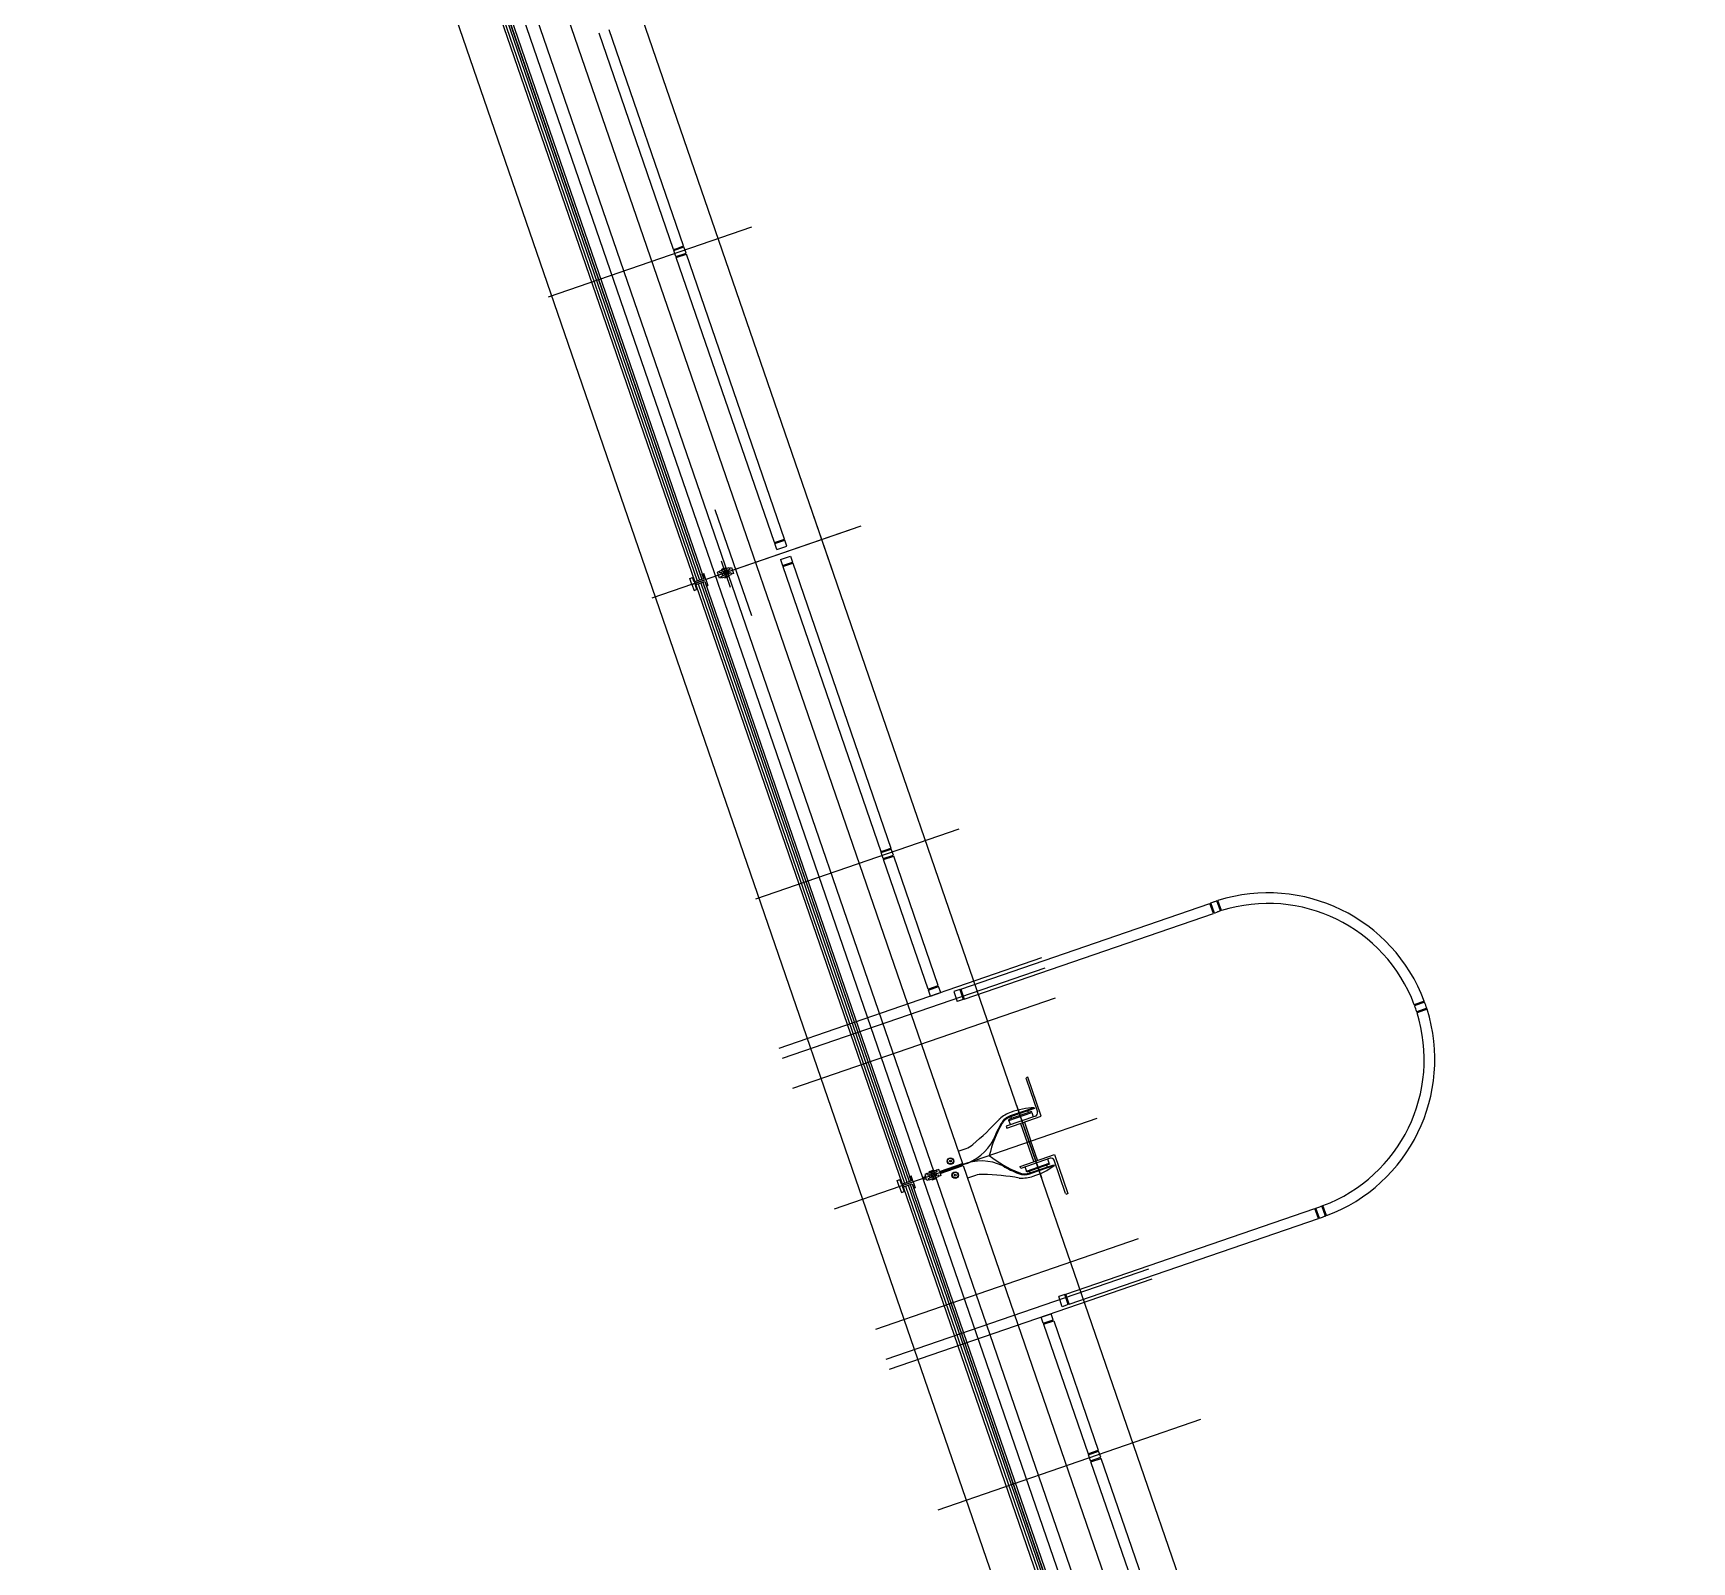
# Model space of a CAD drawing. Extents: x 809434 to 809707, y 818708 to 819364.
# Drawn here: x 809643.06 to 809650.88, y 818744.15 to 818751.35 of the extents above; entities that cross this region are included whole.
import ezdxf

# ---------------------------------------------------------------- set-up
doc = ezdxf.new("R2010")
doc.units = 0
for name, color, linetype in [('MAJ630__', 7, 'Continuous'), ('MAJ640__', 7, 'Continuous'), ('MAJ640__1', 7, 'Continuous'), ('MMH294_S', 7, 'Continuous')]:
    doc.layers.add(name, color=color, linetype=linetype)

msp = doc.modelspace()

# ---------------------------------------------------------------- linework, layer by layer
at = {"layer": 'MAJ630__'}
for p, q in [((809643.0642, 818757.2021), (809646.971, 818745.8559)), ((809645.492, 818751.6871), (809647.4422, 818746.0234)), ((809645.2092, 818751.5871), (809646.181, 818748.7647)), ((809645.2517, 818751.6017), (809646.2235, 818748.7793)), ((809646.2162, 818748.8006), (809646.2235, 818748.8031)), ((809646.2235, 818748.7793), (809646.2162, 818748.8006)), ((809646.2333, 818748.7748), (809646.2235, 818748.8031)), ((809646.158, 818748.7806), (809646.1703, 818748.7848)), ((809646.1678, 818748.7522), (809646.158, 818748.7806)), ((809646.1678, 818748.7522), (809646.2333, 818748.7748)), ((809646.1678, 818748.7522), (809646.2333, 818748.7748)), ((809646.1678, 818748.7522), (809646.1776, 818748.7238)), ((809646.1776, 818748.7635), (809646.1703, 818748.7848)), ((809646.1776, 818748.7635), (809646.2235, 818748.7793)), ((809646.1776, 818748.7238), (809646.1898, 818748.7281)), ((809646.1825, 818748.7494), (809646.2284, 818748.7652)), ((809646.1825, 818748.7494), (809646.1898, 818748.7281)), ((809646.1859, 818748.7505), (809647.1577, 818745.9281)), ((809646.2284, 818748.7652), (809646.2357, 818748.7439)), ((809646.2284, 818748.7651), (809647.2002, 818745.9428)), ((809646.2333, 818748.7748), (809646.2431, 818748.7464)), ((809646.2357, 818748.7439), (809646.2431, 818748.7464)), ((809647.4454, 818746.014), (809649.3956, 818740.3503)), ((809647.1347, 818745.944), (809647.147, 818745.9483)), ((809647.1445, 818745.9157), (809647.1347, 818745.944)), ((809647.1445, 818745.9157), (809647.21, 818745.9382)), ((809647.1445, 818745.9157), (809647.21, 818745.9382)), ((809647.1445, 818745.9157), (809647.1543, 818745.8873)), ((809647.1543, 818745.927), (809647.147, 818745.9483)), ((809647.1543, 818745.927), (809647.2002, 818745.9428)), ((809647.1592, 818745.9128), (809647.2051, 818745.9286)), ((809647.1592, 818745.9128), (809647.1666, 818745.8915)), ((809647.1626, 818745.9139), (809648.1344, 818743.0916)), ((809647.1929, 818745.9641), (809647.2002, 818745.9666)), ((809647.2002, 818745.9428), (809647.1929, 818745.9641)), ((809647.21, 818745.9382), (809647.2002, 818745.9666)), ((809647.2051, 818745.9286), (809648.1769, 818743.1062)), ((809647.2051, 818745.9286), (809647.2124, 818745.9073)), ((809647.21, 818745.9382), (809647.2198, 818745.9098)), ((809647.2124, 818745.9073), (809647.2198, 818745.9098)), ((809646.971, 818745.8559), (809650.8778, 818734.5097)), ((809647.1543, 818745.8873), (809647.1666, 818745.8915))]:
    msp.add_line(p, q, dxfattribs=at)
for points in [[(809647.7801, 818746.2869), (809647.7814, 818746.2829), (809647.6686, 818746.2441)], [(809647.4218, 818746.0825), (809647.4586, 818746.0952)], [(809647.7597, 818745.9796), (809647.8725, 818746.0184), (809647.8739, 818746.0144)], [(809647.5026, 818745.9676), (809647.4658, 818745.9549)]]:
    msp.add_lwpolyline(points, dxfattribs=at)
for centre, radius, start, end in [((809646.6276, 818747.1387), 1.3402, 310.07845, 317.42579), ((809647.6293, 818746.2185), 0.02, 130.39607, 137.42579), ((809647.728, 818746.1024), 0.1724, 109.2751, 130.39607), ((809647.693, 818746.1731), 0.075, 109, 149.96236), ((809647.7911, 818745.9478), 0.3393, 91.86071, 110.70605), ((809648.1153, 818745.929), 0.5628, 149.96236, 166.36786), ((809647.4261, 818746.1898), 0.1, 289, 310.07845), ((809647.9177, 818746.5029), 0.5628, 231.63214, 248.03764), ((809647.7353, 818746.0505), 0.075, 248.03764, 289), ((809647.6738, 818746.2884), 0.3393, 287.29394, 306.13928), ((809647.5352, 818745.873), 0.1, 87.92155, 109), ((809647.4902, 818744.6336), 1.3402, 80.57421, 87.92155), ((809647.7129, 818745.9755), 0.02, 260.57421, 267.60393), ((809647.7193, 818746.1277), 0.1724, 267.60393, 288.72489)]:
    msp.add_arc(centre, radius, start, end, dxfattribs=at)
at = {"layer": 'MAJ640__'}
for p, q in [((809645.3029, 818751.622), (809647.2531, 818745.9583)), ((809645.2207, 818751.591), (809646.1926, 818748.7687)), ((809645.2321, 818751.5949), (809646.2039, 818748.7726)), ((809645.2415, 818751.5982), (809646.2134, 818748.7758)), ((809645.2423, 818751.5984), (809646.2141, 818748.7761)), ((809646.2977, 818748.8128), (809646.2873, 818748.8092)), ((809646.2971, 818748.7809), (809646.2873, 818748.8092)), ((809646.3051, 818748.7902), (809646.3127, 818748.7928)), ((809646.3378, 818748.82), (809646.307, 818748.8094)), ((809646.3078, 818748.8218), (809646.3296, 818748.8293)), ((809646.3085, 818748.8231), (809646.3078, 818748.8218)), ((809646.3088, 818748.819), (809646.3078, 818748.8218)), ((809646.3283, 818748.83), (809646.3085, 818748.8231)), ((809646.3086, 818748.7835), (809646.3526, 818748.7987)), ((809646.3088, 818748.819), (809646.3306, 818748.8265)), ((809646.3107, 818748.8197), (809646.311, 818748.8187)), ((809646.3435, 818748.8034), (809646.3127, 818748.7928)), ((809646.3418, 818748.7939), (809646.32, 818748.7864)), ((809646.3428, 818748.791), (809646.321, 818748.7836)), ((809646.3283, 818748.83), (809646.3296, 818748.8293)), ((809646.3287, 818748.8258), (809646.329, 818748.8249)), ((809646.3306, 818748.8265), (809646.3296, 818748.8293)), ((809646.3379, 818748.82), (809646.3455, 818748.8227)), ((809646.3394, 818748.7931), (809646.3397, 818748.7937)), ((809646.3396, 818748.7942), (809646.3397, 818748.7937)), ((809646.3428, 818748.791), (809646.3418, 818748.7939)), ((809646.3421, 818748.7898), (809646.3428, 818748.791)), ((809646.3431, 818748.8284), (809646.3535, 818748.832)), ((809646.3512, 818748.8061), (809646.3436, 818748.8035)), ((809646.3633, 818748.8037), (809646.3529, 818748.8001)), ((809646.3535, 818748.832), (809646.3633, 818748.8037)), ((809646.1974, 818748.7545), (809647.1693, 818745.9321)), ((809646.2088, 818748.7584), (809647.1806, 818745.936)), ((809646.2182, 818748.7616), (809647.1901, 818745.9393)), ((809646.219, 818748.7619), (809647.1908, 818745.9395)), ((809646.3075, 818748.7845), (809646.2971, 818748.7809)), ((809646.321, 818748.7836), (809646.32, 818748.7864)), ((809646.3223, 818748.7829), (809646.321, 818748.7836)), ((809646.3216, 818748.788), (809646.3218, 818748.7875)), ((809646.3224, 818748.7872), (809646.3218, 818748.7875)), ((809646.3223, 818748.7829), (809646.3421, 818748.7898)), ((809647.6963, 818746.2991), (809647.8136, 818745.9582)), ((809647.6699, 818746.2445), (809647.6729, 818746.2361)), ((809647.7158, 818746.2131), (809647.7468, 818746.1231)), ((809647.7338, 818746.2192), (809647.7648, 818746.1292)), ((809647.7532, 818746.2637), (809647.7503, 818746.2722)), ((809647.7778, 818746.033), (809647.7468, 818746.1231)), ((809647.7958, 818746.0392), (809647.7648, 818746.1292)), ((809647.2747, 818745.9777), (809647.3187, 818745.9928)), ((809647.3145, 818745.9834), (809647.2837, 818745.9728)), ((809647.3063, 818745.9928), (809647.2845, 818745.9853)), ((809647.2852, 818745.9866), (809647.2845, 818745.9853)), ((809647.2845, 818745.9853), (809647.2855, 818745.9825)), ((809647.2852, 818745.9866), (809647.305, 818745.9934)), ((809647.3073, 818745.9899), (809647.2855, 818745.9825)), ((809647.2879, 818745.9833), (809647.2876, 818745.9826)), ((809647.2877, 818745.9822), (809647.2876, 818745.9826)), ((809647.3049, 818745.9891), (809647.3055, 818745.9888)), ((809647.305, 818745.9934), (809647.3063, 818745.9928)), ((809647.3057, 818745.9883), (809647.3055, 818745.9888)), ((809647.3063, 818745.9928), (809647.3073, 818745.9899)), ((809647.3222, 818745.9861), (809647.3146, 818745.9835)), ((809647.3302, 818745.9955), (809647.3198, 818745.9919)), ((809647.3335, 818745.986), (809647.3302, 818745.9955)), ((809647.3335, 818745.986), (809647.4422, 818746.0234)), ((809647.3367, 818745.9766), (809647.4454, 818746.014)), ((809647.761, 818745.98), (809647.7581, 818745.9885)), ((809647.8385, 818746.0161), (809647.8414, 818746.0077)), ((809647.1741, 818745.9179), (809648.146, 818743.0956)), ((809647.1855, 818745.9218), (809648.1573, 818743.0995)), ((809647.1949, 818745.9251), (809648.1668, 818743.1027)), ((809647.1957, 818745.9253), (809648.1675, 818743.103)), ((809647.2531, 818745.9583), (809647.2673, 818745.9632)), ((809647.2563, 818745.9489), (809647.2706, 818745.9538)), ((809647.2563, 818745.9489), (809649.2065, 818740.2852)), ((809647.2744, 818745.9763), (809647.264, 818745.9727)), ((809647.264, 818745.9727), (809647.2673, 818745.9632)), ((809647.2738, 818745.9443), (809647.2706, 818745.9538)), ((809647.2842, 818745.9479), (809647.2738, 818745.9443)), ((809647.2761, 818745.9702), (809647.2837, 818745.9728)), ((809647.2818, 818745.9537), (809647.2894, 818745.9563)), ((809647.2853, 818745.947), (809647.3293, 818745.9621)), ((809647.3202, 818745.9669), (809647.2894, 818745.9563)), ((809647.3185, 818745.9573), (809647.2967, 818745.9498)), ((809647.2977, 818745.947), (809647.2967, 818745.9498)), ((809647.3195, 818745.9545), (809647.2977, 818745.947)), ((809647.299, 818745.9464), (809647.2977, 818745.947)), ((809647.2983, 818745.9514), (809647.2985, 818745.951)), ((809647.2991, 818745.9506), (809647.2985, 818745.951)), ((809647.299, 818745.9464), (809647.3189, 818745.9532)), ((809647.3161, 818745.9565), (809647.3164, 818745.9571)), ((809647.3163, 818745.9576), (809647.3164, 818745.9571)), ((809647.3195, 818745.9545), (809647.3185, 818745.9573)), ((809647.3189, 818745.9532), (809647.3195, 818745.9545)), ((809647.3279, 818745.9696), (809647.3203, 818745.9669)), ((809647.34, 818745.9671), (809647.3296, 818745.9635)), ((809647.3367, 818745.9766), (809647.34, 818745.9671))]:
    msp.add_line(p, q, dxfattribs=at)
for points in [[(809646.342, 818748.8294), (809646.298, 818748.8142)], [(809647.6478, 818746.2002), (809647.6511, 818746.1908), (809647.8128, 818746.2465), (809647.7493, 818746.4309), (809647.7446, 818746.4293)], [(809647.7415, 818746.4229), (809647.7952, 818746.2668)], [(809647.7859, 818746.2478), (809647.6478, 818746.2002)], [(809647.6677, 818746.2071), (809647.6607, 818746.2272), (809647.7685, 818746.2643), (809647.7755, 818746.2442)], [(809647.7801, 818746.2869), (809647.6673, 818746.248)], [(809647.7163, 818746.0013), (809647.713, 818746.0107), (809647.8748, 818746.0664), (809647.9383, 818745.882), (809647.9336, 818745.8803)], [(809647.8544, 818746.0488), (809647.7163, 818746.0013)], [(809647.7362, 818746.0081), (809647.7431, 818745.988), (809647.8509, 818746.0251), (809647.8439, 818746.0452)], [(809647.8739, 818746.0144), (809647.7611, 818745.9756)], [(809647.9272, 818745.8834), (809647.8735, 818746.0395)]]:
    msp.add_lwpolyline(points, dxfattribs=at)
for points in [[(809647.7685, 818746.2643), (809647.7671, 818746.2685), (809647.6593, 818746.2314), (809647.6607, 818746.2272)], [(809647.8509, 818746.0251), (809647.8523, 818746.0209), (809647.7445, 818745.9838), (809647.7431, 818745.988)]]:
    msp.add_lwpolyline(points, close=True, dxfattribs=at)
for centre, radius in [((809646.3253, 818748.8064), 0.006), ((809647.3851, 818746.0355), 0.0155), ((809647.3851, 818746.0355), 0.0135), ((809647.3851, 818746.0355), 0.0042), ((809647.4079, 818745.9693), 0.0155), ((809647.4079, 818745.9693), 0.0135), ((809647.4079, 818745.9693), 0.0042)]:
    msp.add_circle(centre, radius, dxfattribs=at)
for centre, radius, start, end in [((809646.3253, 818748.8064), 0.0095, 145.18264, 252.81736), ((809646.3253, 818748.8064), 0.0109, 101.1265, 116.87349), ((809646.3253, 818748.8064), 0.0109, 281.1265, 296.87349), ((809646.3253, 818748.8064), 0.0095, 326.69488, 71.30512), ((809647.7462, 818746.4246), 0.005, 109, 199), ((809648.1153, 818745.929), 0.567, 149.96236, 158.10407), ((809647.693, 818746.1731), 0.0792, 109, 149.96236), ((809647.781, 818746.2619), 0.015, 289, 19), ((809647.3814, 818746.2408), 0.2307, 285.67731, 333.23123), ((809647.5707, 818746.1479), 0.02, 326.67541, 338.10407), ((809647.302, 818745.9699), 0.0109, 101.1265, 116.87349), ((809647.302, 818745.9699), 0.0095, 18.99991, 71.30512), ((809647.5314, 818745.8053), 0.2307, 64.76877, 112.32268), ((809647.6233, 818745.995), 0.02, 59.89592, 71.32459), ((809647.9177, 818746.5029), 0.567, 239.89592, 248.03764), ((809647.8593, 818746.0347), 0.015, 19, 109), ((809647.302, 818745.9699), 0.0095, 145.18264, 199.00008), ((809647.302, 818745.9699), 0.0095, 198.99991, 252.81736), ((809647.302, 818745.9699), 0.006, 18.99986, 199.00013), ((809647.302, 818745.9699), 0.006, 198.99986, 19.00013), ((809647.302, 818745.9699), 0.0109, 281.1265, 296.87349), ((809647.302, 818745.9699), 0.0095, 326.69488, 19.00008), ((809647.7353, 818746.0505), 0.0792, 248.03764, 289), ((809647.932, 818745.8851), 0.005, 199, 289)]:
    msp.add_arc(centre, radius, start, end, dxfattribs=at)
for points, degree in [([(809646.2977, 818748.8135), (809646.2977, 818748.8136), (809646.2977, 818748.8136), (809646.2978, 818748.8137), (809646.2978, 818748.8138), (809646.2978, 818748.8139), (809646.2978, 818748.8139), (809646.2978, 818748.814), (809646.2978, 818748.814), (809646.2978, 818748.814), (809646.2979, 818748.8141), (809646.2979, 818748.8141), (809646.2979, 818748.8142), (809646.298, 818748.8142), (809646.298, 818748.8142), (809646.298, 818748.8142)], 3), ([(809646.2986, 818748.8073), (809646.2985, 818748.8077), (809646.2984, 818748.808), (809646.2982, 818748.8089), (809646.2981, 818748.8094), (809646.2979, 818748.8105), (809646.2978, 818748.8111), (809646.2978, 818748.8123), (809646.2977, 818748.8129), (809646.2977, 818748.8135)], 3), ([(809646.2986, 818748.8073), (809646.2986, 818748.8073), (809646.2986, 818748.8073), (809646.2986, 818748.8072), (809646.2986, 818748.8072), (809646.2986, 818748.8072), (809646.2986, 818748.8072), (809646.2986, 818748.8071)], 3), ([(809646.2994, 818748.8068), (809646.2994, 818748.8068), (809646.2994, 818748.8068), (809646.2994, 818748.8068), (809646.2993, 818748.8068), (809646.2992, 818748.8067), (809646.2992, 818748.8067), (809646.2991, 818748.8068), (809646.299, 818748.8068), (809646.2989, 818748.8068), (809646.2988, 818748.8069), (809646.2987, 818748.807), (809646.2987, 818748.8071), (809646.2986, 818748.8071)], 3), ([(809646.2994, 818748.8068), (809646.3, 818748.807), (809646.3007, 818748.8072), (809646.3023, 818748.8078), (809646.3032, 818748.8081), (809646.3048, 818748.8086), (809646.3054, 818748.8088), (809646.3063, 818748.8092), (809646.3066, 818748.8093), (809646.307, 818748.8094)], 3), ([(809646.2994, 818748.8068), (809646.3003, 818748.8071), (809646.3011, 818748.8074), (809646.302, 818748.8077), (809646.3033, 818748.8081), (809646.3046, 818748.8086), (809646.3059, 818748.809), (809646.3062, 818748.8091), (809646.3066, 818748.8093), (809646.307, 818748.8094)], 3), ([(809646.307, 818748.8094), (809646.307, 818748.8094), (809646.307, 818748.8094), (809646.3071, 818748.8092), (809646.3071, 818748.809), (809646.3072, 818748.8084), (809646.3073, 818748.808), (809646.3075, 818748.8068), (809646.3076, 818748.8058), (809646.3081, 818748.8035), (809646.3084, 818748.8023), (809646.3091, 818748.8), (809646.3096, 818748.7989), (809646.3106, 818748.7968), (809646.3111, 818748.7959), (809646.3118, 818748.7946), (809646.3121, 818748.7941), (809646.3125, 818748.7934), (809646.3126, 818748.7932), (809646.3126, 818748.793), (809646.3127, 818748.7929), (809646.3127, 818748.7928)], 3), ([(809646.3182, 818748.813), (809646.3182, 818748.8129), (809646.3182, 818748.8129), (809646.3181, 818748.8129), (809646.3181, 818748.8128), (809646.3179, 818748.8125), (809646.3178, 818748.8124), (809646.3176, 818748.812), (809646.3175, 818748.8118), (809646.3174, 818748.8117)], 3), ([(809646.3204, 818748.8162), (809646.3192, 818748.8145), (809646.3182, 818748.813)], 2), ([(809646.3223, 818748.7974), (809646.3224, 818748.7974), (809646.3227, 818748.7973), (809646.3231, 818748.7972), (809646.3233, 818748.7971), (809646.3235, 818748.797), (809646.3236, 818748.797), (809646.3237, 818748.797), (809646.3237, 818748.797), (809646.3237, 818748.7969)], 3), ([(809646.3269, 818748.8159), (809646.3251, 818748.8165), (809646.3232, 818748.8172)], 2), ([(809646.3237, 818748.7969), (809646.3255, 818748.7964), (809646.3274, 818748.7957)], 2), ([(809646.3283, 818748.8154), (809646.3282, 818748.8155), (809646.328, 818748.8156), (809646.3275, 818748.8157), (809646.3273, 818748.8158), (809646.3271, 818748.8159), (809646.327, 818748.8159), (809646.3269, 818748.8159), (809646.3269, 818748.8159), (809646.3269, 818748.8159)], 3), ([(809646.3303, 818748.7967), (809646.3314, 818748.7984), (809646.3324, 818748.7999)], 2), ([(809646.3324, 818748.7999), (809646.3324, 818748.7999), (809646.3324, 818748.8), (809646.3325, 818748.8), (809646.3325, 818748.8001), (809646.3327, 818748.8003), (809646.3328, 818748.8005), (809646.333, 818748.8009), (809646.3331, 818748.8011), (809646.3332, 818748.8012)], 3), ([(809646.3378, 818748.82), (809646.3378, 818748.82), (809646.3379, 818748.82), (809646.3379, 818748.82)], 2), ([(809646.3378, 818748.82), (809646.3378, 818748.82), (809646.3379, 818748.82), (809646.3379, 818748.82)], 2), ([(809646.3436, 818748.8035), (809646.3436, 818748.8035), (809646.3436, 818748.8035), (809646.3435, 818748.8037), (809646.3435, 818748.8039), (809646.3434, 818748.8045), (809646.3433, 818748.8048), (809646.3431, 818748.8061), (809646.343, 818748.8071), (809646.3425, 818748.8094), (809646.3422, 818748.8106), (809646.3415, 818748.8129), (809646.341, 818748.814), (809646.34, 818748.8161), (809646.3395, 818748.817), (809646.3388, 818748.8183), (809646.3385, 818748.8188), (809646.3382, 818748.8194), (809646.338, 818748.8197), (809646.338, 818748.8199), (809646.3379, 818748.82), (809646.3379, 818748.82)], 3), ([(809646.342, 818748.8294), (809646.342, 818748.8294), (809646.3421, 818748.8294), (809646.3421, 818748.8294), (809646.3422, 818748.8294), (809646.3423, 818748.8293), (809646.3423, 818748.8293), (809646.3424, 818748.8293), (809646.3424, 818748.8293), (809646.3424, 818748.8292), (809646.3425, 818748.8292), (809646.3425, 818748.8292), (809646.3426, 818748.8291), (809646.3426, 818748.8291), (809646.3427, 818748.829), (809646.3427, 818748.829)], 3), ([(809646.3427, 818748.829), (809646.3431, 818748.8285), (809646.3434, 818748.828), (809646.3441, 818748.827), (809646.3444, 818748.8265), (809646.3449, 818748.8255), (809646.3452, 818748.8251), (809646.3456, 818748.8243), (809646.3457, 818748.8239), (809646.3458, 818748.8236)], 3), ([(809646.3436, 818748.8035), (809646.3436, 818748.8035), (809646.3435, 818748.8035), (809646.3435, 818748.8034)], 2), ([(809646.3459, 818748.8234), (809646.3459, 818748.8234), (809646.3459, 818748.8234), (809646.3459, 818748.8233), (809646.3459, 818748.8232), (809646.3459, 818748.823), (809646.3459, 818748.823), (809646.3458, 818748.8228), (809646.3457, 818748.8228), (809646.3456, 818748.8227), (809646.3456, 818748.8227), (809646.3455, 818748.8227), (809646.3455, 818748.8227), (809646.3455, 818748.8227)], 3), ([(809646.3459, 818748.8234), (809646.3459, 818748.8234), (809646.3459, 818748.8235), (809646.3459, 818748.8235), (809646.3459, 818748.8235), (809646.3458, 818748.8236), (809646.3458, 818748.8236), (809646.3458, 818748.8236)], 3), ([(809646.3512, 818748.8061), (809646.3512, 818748.8061), (809646.3512, 818748.8061), (809646.3512, 818748.8061), (809646.3513, 818748.8061), (809646.3514, 818748.8061), (809646.3514, 818748.8061), (809646.3515, 818748.8061), (809646.3516, 818748.8061), (809646.3517, 818748.806), (809646.3518, 818748.806), (809646.3519, 818748.8059), (809646.3519, 818748.8058), (809646.352, 818748.8057)], 3), ([(809646.352, 818748.8055), (809646.352, 818748.8056), (809646.352, 818748.8056), (809646.352, 818748.8056), (809646.352, 818748.8057), (809646.352, 818748.8057), (809646.352, 818748.8057), (809646.352, 818748.8057)], 3), ([(809646.352, 818748.8055), (809646.3521, 818748.8052), (809646.3522, 818748.8049), (809646.3524, 818748.804), (809646.3525, 818748.8035), (809646.3527, 818748.8024), (809646.3528, 818748.8018), (809646.3528, 818748.8006), (809646.3529, 818748.8), (809646.3529, 818748.7994)], 3), ([(809646.3529, 818748.7994), (809646.3529, 818748.7993), (809646.3529, 818748.7993), (809646.3529, 818748.7992), (809646.3528, 818748.7991), (809646.3528, 818748.799), (809646.3528, 818748.799), (809646.3528, 818748.7989), (809646.3528, 818748.7989), (809646.3528, 818748.7988), (809646.3527, 818748.7988), (809646.3527, 818748.7988), (809646.3527, 818748.7987), (809646.3526, 818748.7987), (809646.3526, 818748.7987), (809646.3526, 818748.7987)], 3), ([(809646.3047, 818748.7895), (809646.3047, 818748.7895), (809646.3047, 818748.7895), (809646.3047, 818748.7896), (809646.3047, 818748.7897), (809646.3047, 818748.7899), (809646.3047, 818748.7899), (809646.3048, 818748.7901), (809646.3049, 818748.7901), (809646.305, 818748.7902), (809646.305, 818748.7902), (809646.3051, 818748.7902), (809646.3051, 818748.7902), (809646.3051, 818748.7902)], 3), ([(809646.3047, 818748.7895), (809646.3047, 818748.7895), (809646.3047, 818748.7894), (809646.3047, 818748.7894), (809646.3047, 818748.7894), (809646.3048, 818748.7893), (809646.3048, 818748.7893), (809646.3048, 818748.7893)], 3), ([(809646.3079, 818748.7839), (809646.3075, 818748.7844), (809646.3072, 818748.7849), (809646.3065, 818748.7859), (809646.3062, 818748.7864), (809646.3057, 818748.7873), (809646.3054, 818748.7878), (809646.305, 818748.7886), (809646.3049, 818748.789), (809646.3048, 818748.7893)], 3), ([(809646.3086, 818748.7835), (809646.3086, 818748.7835), (809646.3085, 818748.7835), (809646.3085, 818748.7835), (809646.3084, 818748.7835), (809646.3083, 818748.7836), (809646.3083, 818748.7836), (809646.3083, 818748.7836), (809646.3082, 818748.7836), (809646.3082, 818748.7837), (809646.3081, 818748.7837), (809646.3081, 818748.7837), (809646.3081, 818748.7838), (809646.308, 818748.7838), (809646.308, 818748.7839), (809646.3079, 818748.7839)], 3), ([(809647.2747, 818745.9777), (809647.2747, 818745.9777), (809647.2747, 818745.9777), (809647.2746, 818745.9776), (809647.2746, 818745.9776), (809647.2745, 818745.9775), (809647.2745, 818745.9775), (809647.2745, 818745.9774), (809647.2745, 818745.9774), (809647.2745, 818745.9773), (809647.2745, 818745.9773), (809647.2745, 818745.9772), (809647.2745, 818745.9771), (809647.2744, 818745.977), (809647.2744, 818745.977), (809647.2744, 818745.9769)], 3), ([(809647.2949, 818745.9764), (809647.2959, 818745.9779), (809647.2971, 818745.9797)], 2), ([(809647.2999, 818745.9806), (809647.3018, 818745.98), (809647.3036, 818745.9794)], 2), ([(809647.3036, 818745.9794), (809647.3036, 818745.9794), (809647.3036, 818745.9794), (809647.3037, 818745.9793), (809647.3038, 818745.9793), (809647.304, 818745.9792), (809647.3042, 818745.9792), (809647.3047, 818745.979), (809647.3049, 818745.979), (809647.3051, 818745.9789)], 3), ([(809647.3146, 818745.9835), (809647.3146, 818745.9835), (809647.3145, 818745.9835), (809647.3145, 818745.9834)], 2), ([(809647.3146, 818745.9835), (809647.3146, 818745.9835), (809647.3146, 818745.9835), (809647.3147, 818745.9833), (809647.3148, 818745.9831), (809647.315, 818745.9826), (809647.3152, 818745.9822), (809647.3158, 818745.9811), (809647.3163, 818745.9803), (809647.3174, 818745.9782), (809647.3179, 818745.9771), (809647.3184, 818745.9758), (809647.3184, 818745.9757), (809647.3184, 818745.9755)], 3), ([(809647.3194, 818745.9924), (809647.3193, 818745.9925), (809647.3193, 818745.9925), (809647.3192, 818745.9926), (809647.3192, 818745.9926), (809647.3191, 818745.9927), (809647.3191, 818745.9927), (809647.3191, 818745.9927), (809647.319, 818745.9927), (809647.319, 818745.9928), (809647.3189, 818745.9928), (809647.3189, 818745.9928), (809647.3188, 818745.9928), (809647.3188, 818745.9928), (809647.3187, 818745.9928), (809647.3187, 818745.9928)], 3), ([(809647.3225, 818745.9871), (809647.3224, 818745.9874), (809647.3223, 818745.9877), (809647.3219, 818745.9885), (809647.3216, 818745.989), (809647.3211, 818745.99), (809647.3208, 818745.9905), (809647.3201, 818745.9915), (809647.3198, 818745.9919), (809647.3194, 818745.9924)], 3), ([(809647.3222, 818745.9861), (809647.3222, 818745.9861), (809647.3222, 818745.9861), (809647.3223, 818745.9861), (809647.3223, 818745.9861), (809647.3224, 818745.9862), (809647.3224, 818745.9862), (809647.3225, 818745.9863), (809647.3225, 818745.9863), (809647.3226, 818745.9865), (809647.3226, 818745.9866), (809647.3226, 818745.9867), (809647.3226, 818745.9868), (809647.3226, 818745.9869)], 3), ([(809647.3225, 818745.9871), (809647.3225, 818745.987), (809647.3225, 818745.987), (809647.3226, 818745.987), (809647.3226, 818745.9869), (809647.3226, 818745.9869), (809647.3226, 818745.9869), (809647.3226, 818745.9869)], 3), ([(809647.2744, 818745.9769), (809647.2744, 818745.9763), (809647.2745, 818745.9757), (809647.2745, 818745.9745), (809647.2746, 818745.974), (809647.2748, 818745.9729), (809647.2749, 818745.9723), (809647.2751, 818745.9715), (809647.2752, 818745.9711), (809647.2753, 818745.9708)], 3), ([(809647.2753, 818745.9706), (809647.2753, 818745.9706), (809647.2753, 818745.9706), (809647.2753, 818745.9707), (809647.2753, 818745.9707), (809647.2753, 818745.9707), (809647.2753, 818745.9708), (809647.2753, 818745.9708)], 3), ([(809647.2753, 818745.9706), (809647.2753, 818745.9706), (809647.2754, 818745.9705), (809647.2754, 818745.9704), (809647.2755, 818745.9704), (809647.2756, 818745.9703), (809647.2756, 818745.9702), (809647.2758, 818745.9702), (809647.2758, 818745.9702), (809647.276, 818745.9702), (809647.276, 818745.9702), (809647.2761, 818745.9702), (809647.2761, 818745.9702), (809647.2761, 818745.9702)], 3), ([(809647.2814, 818745.9529), (809647.2814, 818745.9529), (809647.2814, 818745.953), (809647.2814, 818745.9531), (809647.2814, 818745.9532), (809647.2814, 818745.9533), (809647.2814, 818745.9534), (809647.2815, 818745.9535), (809647.2816, 818745.9535), (809647.2817, 818745.9536), (809647.2817, 818745.9537), (809647.2818, 818745.9537), (809647.2818, 818745.9537), (809647.2818, 818745.9537)], 3), ([(809647.2814, 818745.9529), (809647.2814, 818745.9529), (809647.2814, 818745.9529), (809647.2814, 818745.9528), (809647.2815, 818745.9528), (809647.2815, 818745.9528), (809647.2815, 818745.9527), (809647.2815, 818745.9527)], 3), ([(809647.2846, 818745.9474), (809647.2843, 818745.9478), (809647.2839, 818745.9483), (809647.2832, 818745.9493), (809647.2829, 818745.9498), (809647.2824, 818745.9508), (809647.2821, 818745.9513), (809647.2818, 818745.9521), (809647.2816, 818745.9524), (809647.2815, 818745.9527)], 3), ([(809647.2856, 818745.9642), (809647.2852, 818745.9652), (809647.2849, 818745.9663), (809647.2845, 818745.9684), (809647.2843, 818745.9695), (809647.2841, 818745.971), (809647.284, 818745.9715), (809647.2839, 818745.9722), (809647.2838, 818745.9725), (809647.2837, 818745.9727), (809647.2837, 818745.9728), (809647.2837, 818745.9728)], 3), ([(809647.2853, 818745.947), (809647.2853, 818745.9469), (809647.2852, 818745.9469), (809647.2852, 818745.947), (809647.2851, 818745.947), (809647.285, 818745.947), (809647.285, 818745.947), (809647.285, 818745.947), (809647.2849, 818745.9471), (809647.2849, 818745.9471), (809647.2848, 818745.9471), (809647.2848, 818745.9472), (809647.2848, 818745.9472), (809647.2847, 818745.9473), (809647.2847, 818745.9473), (809647.2846, 818745.9474)], 3), ([(809647.2856, 818745.9642), (809647.2859, 818745.9632), (809647.2863, 818745.9622), (809647.2873, 818745.9602), (809647.2878, 818745.9593), (809647.2885, 818745.958), (809647.2888, 818745.9575), (809647.2892, 818745.9569), (809647.2893, 818745.9567), (809647.2894, 818745.9564), (809647.2894, 818745.9563), (809647.2894, 818745.9563)], 3), ([(809647.2941, 818745.9751), (809647.2942, 818745.9753), (809647.2943, 818745.9755), (809647.2945, 818745.9758), (809647.2946, 818745.976), (809647.2948, 818745.9762), (809647.2948, 818745.9763), (809647.2949, 818745.9764), (809647.2949, 818745.9764), (809647.2949, 818745.9764)], 3), ([(809647.299, 818745.9609), (809647.2991, 818745.9608), (809647.2994, 818745.9608), (809647.2998, 818745.9606), (809647.3, 818745.9606), (809647.3002, 818745.9605), (809647.3003, 818745.9604), (809647.3004, 818745.9604), (809647.3004, 818745.9604), (809647.3004, 818745.9604)], 3), ([(809647.3004, 818745.9604), (809647.3022, 818745.9598), (809647.3041, 818745.9591)], 2), ([(809647.307, 818745.9601), (809647.3081, 818745.9618), (809647.3091, 818745.9634)], 2), ([(809647.3091, 818745.9634), (809647.3091, 818745.9634), (809647.3091, 818745.9634), (809647.3092, 818745.9635), (809647.3092, 818745.9636), (809647.3094, 818745.9638), (809647.3095, 818745.964), (809647.3097, 818745.9643), (809647.3098, 818745.9645), (809647.3099, 818745.9647)], 3), ([(809647.3203, 818745.9669), (809647.3203, 818745.967), (809647.3203, 818745.967), (809647.3202, 818745.9671), (809647.3202, 818745.9673), (809647.3201, 818745.9679), (809647.32, 818745.9683), (809647.3198, 818745.9695), (809647.3197, 818745.9706), (809647.3192, 818745.9728), (809647.3189, 818745.974), (809647.3185, 818745.9753), (809647.3185, 818745.9754), (809647.3184, 818745.9755)], 3), ([(809647.3203, 818745.9669), (809647.3203, 818745.9669), (809647.3202, 818745.9669), (809647.3202, 818745.9669)], 2), ([(809647.3279, 818745.9696), (809647.3279, 818745.9696), (809647.3279, 818745.9696), (809647.328, 818745.9696), (809647.328, 818745.9696), (809647.3281, 818745.9696), (809647.3281, 818745.9696), (809647.3282, 818745.9696), (809647.3283, 818745.9696), (809647.3284, 818745.9695), (809647.3285, 818745.9694), (809647.3286, 818745.9693), (809647.3287, 818745.9693), (809647.3287, 818745.9692)], 3), ([(809647.3287, 818745.969), (809647.3287, 818745.969), (809647.3287, 818745.969), (809647.3287, 818745.9691), (809647.3287, 818745.9691), (809647.3287, 818745.9692), (809647.3287, 818745.9692), (809647.3287, 818745.9692)], 3), ([(809647.3287, 818745.969), (809647.3288, 818745.9687), (809647.3289, 818745.9683), (809647.3291, 818745.9675), (809647.3292, 818745.9669), (809647.3294, 818745.9658), (809647.3295, 818745.9652), (809647.3296, 818745.964), (809647.3296, 818745.9634), (809647.3296, 818745.9628)], 3), ([(809647.3296, 818745.9628), (809647.3296, 818745.9628), (809647.3296, 818745.9627), (809647.3296, 818745.9626), (809647.3295, 818745.9626), (809647.3295, 818745.9625), (809647.3295, 818745.9624), (809647.3295, 818745.9624), (809647.3295, 818745.9624), (809647.3295, 818745.9623), (809647.3294, 818745.9623), (809647.3294, 818745.9622), (809647.3294, 818745.9622), (809647.3293, 818745.9621), (809647.3293, 818745.9621), (809647.3293, 818745.9621)], 3)]:
    msp.add_open_spline(points, degree=degree, dxfattribs=at)
at = {"layer": 'MAJ640__1'}
for p, q in [((809647.7558, 818746.1261), (809645.8024, 818751.7993)), ((809645.3597, 818751.6415), (809649.2649, 818740.3)), ((809646.4478, 818750.435), (809645.4895, 818750.1051)), ((809646.2757, 818749.1041), (809646.4474, 818748.6055)), ((809646.717, 818749.143), (809646.8271, 818748.8234)), ((809646.9361, 818749.0168), (809645.9779, 818748.6868)), ((809646.3489, 818748.7378), (809646.3062, 818748.862)), ((809646.1859, 818748.7505), (809646.181, 818748.7647)), ((809647.4245, 818747.5985), (809646.4662, 818747.2685)), ((809647.8139, 818746.9922), (809646.5764, 818746.5661)), ((809647.8302, 818746.945), (809646.5927, 818746.5189)), ((809647.879, 818746.8031), (809646.6415, 818746.377)), ((809648.0743, 818746.2358), (809646.8369, 818745.8097)), ((809649.7092, 818740.453), (809647.7558, 818746.1261)), ((809647.1626, 818745.9139), (809647.1577, 818745.9281)), ((809648.2697, 818745.6685), (809647.0322, 818745.2424)), ((809648.3185, 818745.5267), (809647.081, 818745.1006)), ((809648.3348, 818745.4794), (809647.0973, 818745.0533)), ((809648.5627, 818744.8175), (809647.3252, 818744.3914))]:
    msp.add_line(p, q, dxfattribs=at)
msp.add_lwpolyline([(809646.9633, 818749.0261), (809646.2056, 818748.7652)], dxfattribs=at)
for centre in [(809646.1834, 818748.7576), (809647.1601, 818745.921)]:
    msp.add_circle(centre, 0.003, dxfattribs=at)
at = {"layer": 'MMH294_S'}
for p, q in [((809646.081, 818750.3299), (809645.7302, 818751.3487)), ((809646.1283, 818750.3462), (809645.7775, 818751.365)), ((809646.081, 818750.3299), (809646.1006, 818750.3367)), ((809646.0826, 818750.3252), (809646.1299, 818750.3415)), ((809646.0924, 818750.2968), (809646.0826, 818750.3252)), ((809646.0845, 818750.3258), (809646.0829, 818750.3306)), ((809646.0924, 818750.2968), (809646.1397, 818750.3131)), ((809646.094, 818750.2921), (809646.1413, 818750.3084)), ((809646.5563, 818748.9494), (809646.094, 818750.2921)), ((809646.0959, 818750.2927), (809646.0943, 818750.2975)), ((809646.1006, 818750.3367), (809646.1283, 818750.3462)), ((809646.128, 818750.3408), (809646.1264, 818750.3455)), ((809646.1397, 818750.3131), (809646.1299, 818750.3415)), ((809646.1394, 818750.3077), (809646.1378, 818750.3124)), ((809646.6036, 818748.9657), (809646.1413, 818750.3084)), ((809646.5563, 818748.9494), (809646.6036, 818748.9657)), ((809646.5579, 818748.9447), (809646.6052, 818748.961)), ((809646.5598, 818748.9454), (809646.5582, 818748.9501)), ((809646.6033, 818748.9603), (809646.6017, 818748.9651)), ((809646.615, 818748.9326), (809646.6052, 818748.961)), ((809646.5677, 818748.9164), (809646.5579, 818748.9447)), ((809646.5677, 818748.9164), (809646.615, 818748.9326)), ((809646.584, 818748.8691), (809646.6313, 818748.8854)), ((809646.584, 818748.8691), (809646.5938, 818748.8407)), ((809646.6313, 818748.8854), (809646.641, 818748.857)), ((809646.5938, 818748.8407), (809646.641, 818748.857)), ((809646.5954, 818748.836), (809646.6427, 818748.8523)), ((809646.5954, 818748.836), (809647.0577, 818747.4933)), ((809646.5956, 818748.8414), (809646.5973, 818748.8366)), ((809646.6391, 818748.8563), (809646.6408, 818748.8516)), ((809646.6427, 818748.8523), (809647.105, 818747.5096)), ((809647.0577, 818747.4933), (809647.0773, 818747.5001)), ((809647.0593, 818747.4886), (809647.1066, 818747.5049)), ((809647.0691, 818747.4603), (809647.0593, 818747.4886)), ((809647.0612, 818747.4893), (809647.0596, 818747.494)), ((809647.0691, 818747.4603), (809647.1164, 818747.4765)), ((809647.0707, 818747.4555), (809647.118, 818747.4718)), ((809647.0773, 818747.5001), (809647.105, 818747.5096)), ((809647.1047, 818747.5042), (809647.1031, 818747.509)), ((809647.1164, 818747.4765), (809647.1066, 818747.5049)), ((809647.1161, 818747.4712), (809647.1145, 818747.4759)), ((809647.328, 818746.8619), (809647.118, 818747.4718)), ((809647.2807, 818746.8457), (809647.0707, 818747.4555)), ((809647.0726, 818747.4562), (809647.071, 818747.4609)), ((809647.4338, 818746.8455), (809648.6075, 818747.2496)), ((809648.6238, 818747.2024), (809648.6075, 818747.2496)), ((809648.6082, 818747.2478), (809648.6129, 818747.2494)), ((809648.6122, 818747.2513), (809648.6264, 818747.2562)), ((809648.6285, 818747.204), (809648.6122, 818747.2513)), ((809648.6569, 818747.2136), (809648.6407, 818747.2609)), ((809648.6617, 818747.2151), (809648.6454, 818747.2624)), ((809647.4501, 818746.7982), (809648.6238, 818747.2024)), ((809648.6231, 818747.2043), (809648.6279, 818747.2059)), ((809648.6285, 818747.204), (809648.6427, 818747.2089)), ((809647.2807, 818746.8457), (809647.3004, 818746.8524)), ((809647.2823, 818746.8409), (809647.3296, 818746.8572)), ((809647.2921, 818746.8126), (809647.2823, 818746.8409)), ((809647.2842, 818746.8416), (809647.2826, 818746.8463)), ((809647.3004, 818746.8524), (809647.328, 818746.8619)), ((809647.3277, 818746.8566), (809647.3261, 818746.8613)), ((809647.3394, 818746.8289), (809647.3296, 818746.8572)), ((809647.429, 818746.8439), (809647.4007, 818746.8341)), ((809647.429, 818746.8439), (809647.4453, 818746.7966)), ((809647.4344, 818746.8436), (809647.4297, 818746.842)), ((809647.4338, 818746.8455), (809647.4501, 818746.7982)), ((809647.2921, 818746.8126), (809647.3394, 818746.8289)), ((809647.4007, 818746.8341), (809647.417, 818746.7868)), ((809647.4453, 818746.7966), (809647.417, 818746.7868)), ((809647.4494, 818746.8001), (809647.4447, 818746.7985)), ((809649.6175, 818746.7883), (809649.5702, 818746.772)), ((809649.6192, 818746.7836), (809649.5719, 818746.7673)), ((809649.629, 818746.7553), (809649.5817, 818746.739)), ((809649.6305, 818746.7505), (809649.5832, 818746.7342)), ((809649.1517, 818745.7767), (809649.1354, 818745.824)), ((809649.1564, 818745.7784), (809649.1401, 818745.8257)), ((809647.9286, 818745.4083), (809649.1024, 818745.8124)), ((809647.9449, 818745.361), (809649.1187, 818745.7652)), ((809649.1187, 818745.7652), (809649.1024, 818745.8124)), ((809649.103, 818745.8106), (809649.1078, 818745.8122)), ((809649.1071, 818745.8141), (809649.1213, 818745.819)), ((809649.1234, 818745.7668), (809649.1071, 818745.8141)), ((809649.118, 818745.7671), (809649.1227, 818745.7687)), ((809649.1234, 818745.7668), (809649.1376, 818745.7717)), ((809647.9239, 818745.4067), (809647.8955, 818745.3969)), ((809647.9118, 818745.3496), (809647.8955, 818745.3969)), ((809647.9402, 818745.3594), (809647.9118, 818745.3496)), ((809647.9402, 818745.3594), (809647.9239, 818745.4067)), ((809647.9293, 818745.4064), (809647.9246, 818745.4048)), ((809647.9449, 818745.361), (809647.9286, 818745.4083)), ((809647.9443, 818745.3629), (809647.9395, 818745.3613)), ((809647.813, 818745.2997), (809647.8603, 818745.316)), ((809647.8228, 818745.2714), (809647.813, 818745.2997)), ((809647.8228, 818745.2714), (809647.87, 818745.2877)), ((809647.8244, 818745.2667), (809647.8717, 818745.2829)), ((809647.87, 818745.2877), (809647.8603, 818745.316)), ((809647.8698, 818745.2823), (809647.8682, 818745.287)), ((809647.8717, 818745.2829), (809648.0817, 818744.6731)), ((809647.8244, 818745.2667), (809648.0344, 818744.6568)), ((809647.8263, 818745.2673), (809647.8247, 818745.272)), ((809648.0344, 818744.6568), (809648.054, 818744.6636)), ((809648.036, 818744.6521), (809648.0833, 818744.6683)), ((809648.0458, 818744.6237), (809648.036, 818744.6521)), ((809648.0379, 818744.6527), (809648.0363, 818744.6574)), ((809648.054, 818744.6636), (809648.0817, 818744.6731)), ((809648.0814, 818744.6677), (809648.0798, 818744.6724)), ((809648.0931, 818744.64), (809648.0833, 818744.6683)), ((809648.0458, 818744.6237), (809648.0931, 818744.64)), ((809648.0474, 818744.619), (809648.0947, 818744.6352)), ((809648.5097, 818743.2763), (809648.0474, 818744.619)), ((809648.0493, 818744.6196), (809648.0477, 818744.6243)), ((809648.0928, 818744.6346), (809648.0912, 818744.6393)), ((809648.557, 818743.2926), (809648.0947, 818744.6352))]:
    msp.add_line(p, q, dxfattribs=at)
for radius, start, end in [(0.785, 107.90511, 109), (0.783, 107.53635, 107.90231), (0.785, 20.45992, 107.54008), (0.735, 20.55926, 107.44074), (0.735, 107.83062, 109), (0.737, 107.44497, 107.83379), (0.735, 17.83062, 20.16938), (0.737, 20.16621, 20.55503), (0.783, 20.09769, 20.46365), (0.785, 17.90511, 20.09489), (0.735, 290.55926, 17.44074), (0.785, 290.45992, 17.54008), (0.737, 17.44497, 17.83379), (0.783, 17.53635, 17.90231), (0.735, 289, 290.16938), (0.737, 290.16621, 290.55503), (0.785, 289, 290.09489), (0.783, 290.09769, 290.46365)]:
    msp.add_arc((809648.882, 818746.5139), radius, start, end, dxfattribs=at)

doc.saveas('drawing.dxf')
